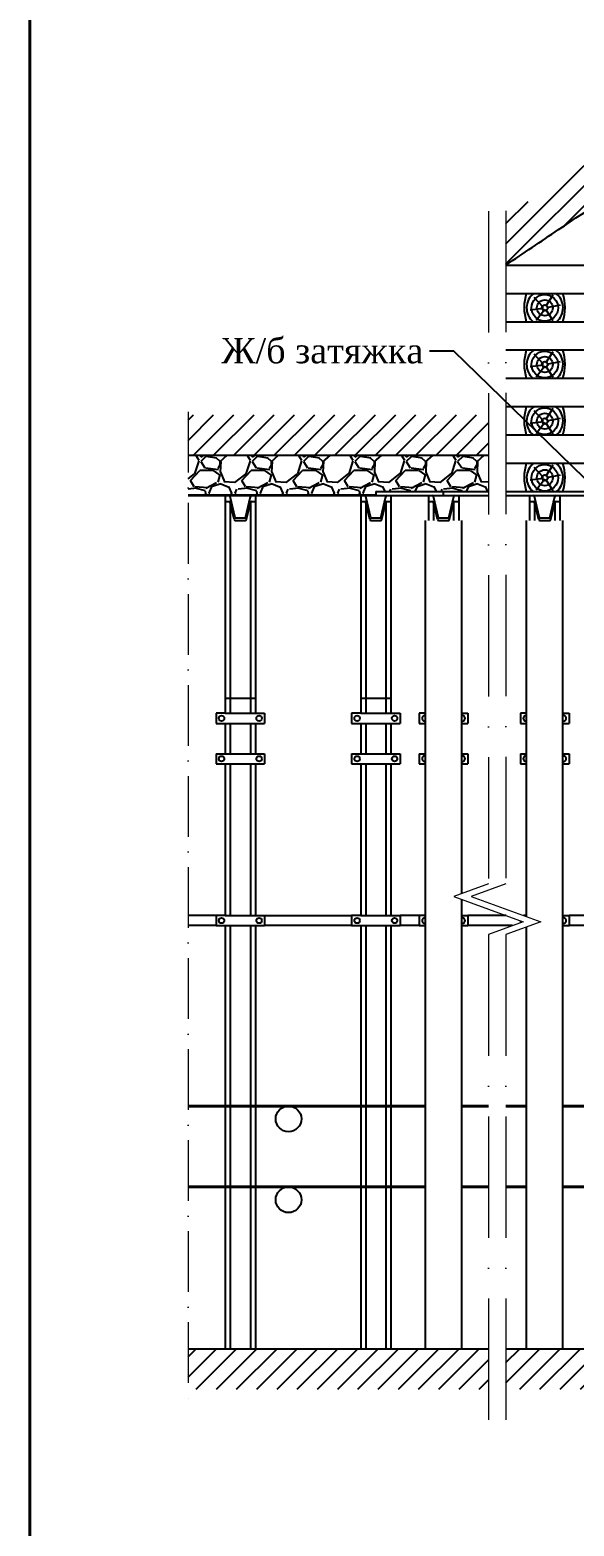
# Model space of a CAD drawing. Header units: millimetres. Extents: x -46762 to 161452, y -66984 to 31524.
# Drawn here: x -13385 to -10695, y 9628 to 17025 of the extents above; entities that cross this region are included whole.
import ezdxf

# ---------------------------------------------------------------- set-up
doc = ezdxf.new("R2010")
doc.units = ezdxf.units.MM
doc.header["$LTSCALE"] = 0.5
doc.linetypes.add('ACAD_ISO10W100', pattern=[18, 12, -3, 0, -3])
doc.styles.get("Standard").update_dxf_attribs({"font": 'TIMES.TTF'})
doc.linetypes.add('FENCELINE1', pattern='A,6.35,-2.54,[133,ltypeshp.shx,S=2.54,R=0,X=-2.54,Y=0],-2.54,25.4', length=36.83)
doc.dimstyles.new('ISO-25', dxfattribs={"dimscale": 50, "dimtxt": 2.5, "dimasz": 2.5, "dimexe": 1.25, "dimexo": 0.625, "dimtad": 1, "dimdec": 0, "dimtxsty": 'Standard', "dimcen": 2.5, "dimadec": 0, "dimazin": 0, "dimtfac": 1, "dimtdec": 0, "dimtmove": 0, "dimatfit": 3, "dimfxl": 1, "dimarcsym": 0})
pattern_1 = [(45, (2e-13, -631.31), (-50, 50), [])]

# ---------------------------------------------------------------- blocks, each defined once
blk = doc.blocks.new('A$C5DAE4609')
for p, q in [((10.4, 140), (190.4, 140)), ((10.4, 0), (190.4, 0))]:
    blk.add_line(p, q)
for centre, radius, start, end in [((240.1, 70), 240.1, 163.05049, 196.94951), ((-7.2, 70), 209.7, 340.49911, 19.50089)]:
    blk.add_arc(centre, radius, start, end)

msp = doc.modelspace()

# ---------------------------------------------------------------- hatches: boundary and pattern name
h = msp.add_hatch()
h.set_pattern_fill('JIS_WOOD', color=256, scale=100, style=0)
edge = h.paths.add_edge_path()
edge.add_spline(control_points=[(-11031.8, 15862.95), (-10945.51, 15920.96), (-10793.66, 16023.04), (-10636.95, 16128.93), (-10567.16, 16169.14)], knot_values=[0, 0, 0, 0, 313.9100905, 552.4098263, 552.4098263, 552.4098263, 552.4098263], degree=3, periodic=0)
edge.add_line((-10567.16, 16169.14), (-10685.51, 16331.64))
edge.add_spline(control_points=[(-10685.51, 16331.64), (-10695.58, 16325.69), (-10705.53, 16319.69), (-10740.52, 16298.25), (-10764.95, 16282.63), (-10806.26, 16255.62), (-10823.41, 16244.21), (-10848.67, 16227.28), (-10857.01, 16221.66), (-10869.42, 16213.31), (-10873.53, 16210.53), (-10881.72, 16205.01), (-10885.8, 16202.26), (-10946.81, 16161.13), (-11003.13, 16123.24), (-11003.13, 16123.24), (-11001.52, 16124.32), (-11031.8, 16103.96)], knot_values=[0, 0, 0, 0, 31.1527943, 31.1527943, 110.7279634, 110.7279634, 169.1390395, 169.1390395, 198.3445775, 198.3445775, 212.9473465, 212.9473465, 227.5501155, 227.5501155, 431.4877356, 431.4877356, 533.4565456, 533.4565456, 533.4565456, 533.4565456], degree=3, periodic=0)
edge.add_line((-11031.8, 16103.96), (-11031.8, 15862.95))
edge = h.paths.add_edge_path()
edge.add_spline(control_points=[(-10567.16, 16169.14), (-10478.54, 16220.21), (-10242.47, 16328.38), (-9967.37, 16294.4), (-9816.55, 16332.5)], knot_values=[552.4098263, 552.4098263, 552.4098263, 552.4098263, 855.2659912, 1329.0495257, 1329.0495257, 1329.0495257, 1329.0495257], degree=3, periodic=0)
edge.add_line((-9816.55, 16332.5), (-9757.43, 16569.69))
edge.add_spline(control_points=[(-9757.43, 16569.69), (-9758.71, 16569.04), (-9759.99, 16568.39), (-9772.1, 16562.29), (-9782.56, 16557.25), (-9802.72, 16548.12), (-9812.4, 16544.04), (-9826.78, 16538.49), (-9831.74, 16536.68), (-9839.01, 16534.18), (-9841.41, 16533.39), (-9844.96, 16532.25), (-9846.13, 16531.87), (-9848.47, 16531.15), (-9849.63, 16530.8), (-9853.38, 16529.68), (-9856.01, 16528.93), (-9868.75, 16525.46), (-9879.48, 16523), (-9902.29, 16518.64), (-9914.37, 16516.73), (-9939.86, 16513.43), (-9953.26, 16512.03), (-9981.28, 16509.64), (-9995.91, 16508.64), (-10026.29, 16506.89), (-10042.04, 16506.14), (-10074.58, 16504.67), (-10091.37, 16503.95), (-10125.93, 16502.28), (-10143.69, 16501.34), (-10180.14, 16498.91), (-10198.83, 16497.43), (-10237.07, 16493.59), (-10256.63, 16491.22), (-10285.6, 16486.84), (-10294.69, 16485.34), (-10308.43, 16482.87), (-10313.03, 16482.01), (-10319.96, 16480.65), (-10322.28, 16480.19), (-10326.91, 16479.25), (-10329.24, 16478.76), (-10336.38, 16477.25), (-10341.17, 16476.19), (-10350.67, 16474), (-10355.38, 16472.88), (-10365.97, 16470.27), (-10371.84, 16468.75), (-10387.75, 16464.48), (-10397.73, 16461.62), (-10433.58, 16450.72), (-10458.83, 16441.84), (-10507.98, 16422.56), (-10531.87, 16412.16), (-10583.56, 16387.85), (-10611.04, 16373.65), (-10653.94, 16350.01), (-10669.86, 16340.89), (-10685.51, 16331.64)], knot_values=[533.4565456, 533.4565456, 533.4565456, 533.4565456, 538.5206697, 538.5206697, 581.7747557, 581.7747557, 625.0288416, 625.0288416, 648.6559235, 648.6559235, 660.4694644, 660.4694644, 666.3762349, 666.3762349, 672.2830053, 672.2830053, 685.3213527, 685.3213527, 734.4362561, 734.4362561, 783.5511596, 783.5511596, 832.6660631, 832.6660631, 881.7809666, 881.7809666, 930.89587, 930.89587, 980.0107735, 980.0107735, 1029.125677, 1029.125677, 1078.2405804, 1078.2405804, 1127.3554839, 1127.3554839, 1149.5080524, 1149.5080524, 1160.5843367, 1160.5843367, 1166.1224788, 1166.1224788, 1171.6606209, 1171.6606209, 1183.1409263, 1183.1409263, 1194.520158, 1194.520158, 1208.8601236, 1208.8601236, 1233.6288309, 1233.6288309, 1298.7592634, 1298.7592634, 1363.8896959, 1363.8896959, 1443.464865, 1443.464865, 1491.8872397, 1491.8872397, 1491.8872397, 1491.8872397], degree=3, periodic=0)
edge.add_line((-10685.51, 16331.64), (-10567.16, 16169.14))
edge.add_spline(control_points=[(-10567.16, 16169.14), (-10478.54, 16220.21), (-10242.47, 16328.38), (-9967.37, 16294.4), (-9816.55, 16332.5)], knot_values=[552.4098263, 552.4098263, 552.4098263, 552.4098263, 855.2659912, 1329.0495257, 1329.0495257, 1329.0495257, 1329.0495257], degree=3, periodic=0)
edge.add_arc((-10058.81, 16212.95), 240.11, 163.050487, 163.080222, ccw=False)
edge.add_line((-10288.49, 16282.95), (-10287.94, 16282.95))
h = msp.add_hatch()
h.set_pattern_fill('JIS_WOOD', color=256, scale=100, style=0)
h.paths.add_polyline_path([(-11117.99, 15122.95), (-12603.82, 15122.95), (-12603.82, 14922.95), (-11117.99, 14922.95)])
h = msp.add_hatch()
h.set_pattern_fill('GRAVEL', color=256, scale=10, style=0)
h.set_pattern_definition([(228.0128, (182.88, 254), (-2032.001727, -2286.002809), [34.172, -3383.05]), (184.9697, (160.02, 228.6), (3048.0049306, 253.9982075), [58.6405, -5805.4]), (132.5104, (101.6, 223.52), (2539.998152, -2794.002729), [41.3482, -4093.47]), (267.2737, (2.54, 160.02), (253.998897, 5079.998365), [53.4005, -5286.64]), (292.8337, (0, 106.68), (-1270.0036056, 3048.001733), [52.3634, -5183.98]), (357.2737, (20.32, 58.42), (-5079.998365, 253.998897), [53.4005, -5286.64]), (37.6942, (73.66, 55.88), (-3302.002086, -2539.9977357), [70.6194, -6991.31]), (72.2553, (129.54, 99.06), (1778.0035565, 5588.0016206), [66.672, -6600.53]), (121.4296, (149.86, 162.56), (-2032.0005235, 3301.996116), [53.5813, -5304.55]), (175.2364, (121.92, 208.28), (2793.997805, -253.997616), [61.1713, -2997.39]), (222.3974, (60.96, 213.36), (-3048.0000917, -2793.996365), [79.1078, -7831.68]), (138.8141, (254, 157.48), (-1777.998867, 1523.997656), [27.0005, -2673.06]), (171.4692, (233.68, 175.26), (3301.9949596, -508.00128), [51.3682, -5085.46]), (225, (182.88, 182.88), (-5e-14, -253.9998), [35.921, -323.289]), (203.1986, (165.1, 213.36), (1270.00428, 508.00223), [19.344, -1915.06]), (291.8014, (147.32, 205.74), (-254.00018, 762.00049), [27.3566, -1340.48]), (30.9638, (157.48, 180.34), (761.9992, 508.0004), [44.432, -1436.63]), (161.5651, (195.58, 203.2), (508.00023, -253.99962), [32.1287, -771.09]), (16.3895, (0, 205.74), (2540.001401, 761.998415), [45.0088, -4455.88]), (70.3462, (43.18, 218.44), (-1015.997169, -2793.996049), [37.76, -3738.22]), (293.1986, (195.58, 254), (-508.00223, 1270.00428), [38.688, -1895.72]), (343.6105, (210.82, 218.44), (-2540.001401, 761.998415), [45.0088, -4455.88]), (339.444, (0, 48.26), (-1270.001576, 507.999384), [43.4035, -2126.77]), (294.7751, (40.64, 33.02), (-1269.99704, 2793.998703), [36.3672, -3600.36]), (66.8014, (198.12, 0), (508.00223, 1270.00428), [38.688, -1895.72]), (17.354, (213.36, 35.56), (-3302.000178, -1015.998468), [42.5783, -4215.24]), (69.444, (73.66, 0), (-507.999384, -1270.001576), [21.7018, -2148.48]), (101.3099, (182.88, 0), (-253.99875, 1015.99675), [12.9515, -1282.2]), (165.9638, (180.34, 12.7), (762.00054, -253.99956), [52.3634, -994.905]), (186.009, (129.54, 25.4), (2539.996254, 253.999407), [48.5267, -4804.14]), (303.6901, (157.48, 157.48), (-254.00009, 507.9995), [36.6324, -879.178]), (353.1572, (177.8, 127), (4318.0017857, -508.002275), [63.9557, -6331.6]), (60.9454, (241.3, 119.38), (-1015.997637, -1777.99576), [26.1508, -2588.94]), (90, (254, 142.24), (-254, 254), [15.24, -238.76]), (120.2564, (124.46, 33.02), (1015.997847, -1777.999103), [35.2867, -3493.39]), (48.0128, (106.68, 63.5), (2032.001727, 2286.002809), [68.3443, -3348.88]), (0, (152.4, 114.3), (254, 254), [66.04, -187.96]), (325.3048, (218.44, 114.3), (-2539.995599, 1778.000169), [40.161, -3975.93]), (254.0546, (251.46, 91.44), (-254.00065, -1016.00242), [36.983, -1812.17]), (207.646, (241.3, 55.88), (-4825.998305, -2540.0015975), [60.2145, -5961.25]), (175.4261, (187.96, 27.94), (-3302.0007605, 253.998771), [63.703, -6306.58]), (175.4261, (187.96, 27.94), (-3302.0007605, 253.998771), [63.703, -6306.58])])
h.paths.add_polyline_path([(-11117.99, 14922.95), (-12603.82, 14922.95), (-12603.82, 14722.95), (-11675.09, 14722.95), (-11675.09, 14742.95), (-11117.99, 14742.95)])
h = msp.add_hatch()
h.set_pattern_fill('JIS_WOOD', color=256, scale=100, style=0)
h.set_pattern_definition(pattern_1)
h.paths.add_polyline_path([(-12212.61, 10504.95), (-12603.82, 10504.95), (-12603.82, 10304.95), (-12403.26, 10304.95)])
h = msp.add_hatch()
h.set_pattern_fill('JIS_WOOD', color=256, scale=100, style=0)
h.set_pattern_definition(pattern_1)
h.paths.add_polyline_path([(-3144.75, 10504.95), (-3954.71, 10504.95), (-4445.72, 10304.95), (-2921.91, 10304.95)])
h.paths.add_polyline_path([(-3954.71, 10504.95), (-5754.5, 10504.95), (-5481.18, 10304.95), (-4445.72, 10304.95)])
h.paths.add_polyline_path([(-5754.5, 10504.95), (-6422.92, 10504.95), (-6774.99, 10304.95), (-5481.18, 10304.95)])
h.paths.add_polyline_path([(-6422.92, 10504.95), (-7676.87, 10504.95), (-7344.65, 10304.95), (-6774.99, 10304.95)])
h.paths.add_polyline_path([(-7676.87, 10504.95), (-8657.97, 10504.95), (-9103.27, 10304.95), (-7344.65, 10304.95)])
h.paths.add_polyline_path([(-8657.97, 10504.95), (-9944.25, 10504.95), (-9734.68, 10304.95), (-9103.27, 10304.95)])
h.paths.add_polyline_path([(-9944.25, 10504.95), (-10640.88, 10504.95), (-10908.66, 10304.95), (-9734.68, 10304.95)])
h.paths.add_polyline_path([(-11693.88, 10504.95), (-12212.61, 10504.95), (-12403.26, 10304.95), (-11425.56, 10304.95)])
h.paths.add_polyline_path([(-11117.99, 10304.95), (-11117.99, 10504.95), (-11693.88, 10504.95), (-11425.56, 10304.95)])
h.paths.add_polyline_path([(-11031.8, 10504.95), (-11031.8, 10304.95), (-10908.66, 10304.95), (-10640.88, 10504.95)])
h.paths.add_polyline_path([(-1907.02, 10504.95), (-1907.02, 10430.62), (-1773.39, 10504.95)])
h.paths.add_polyline_path([(-1993.21, 10382.67), (-1993.21, 10504.95), (-3144.75, 10504.95), (-2921.91, 10304.95), (-2132.93, 10304.95)])
h.paths.add_polyline_path([(-1907.02, 10430.62), (-1907.02, 10304.95), (-1364.97, 10304.95), (-1364.97, 10504.95), (-1773.39, 10504.95)])
h.paths.add_polyline_path([(-1993.21, 10304.95), (-1993.21, 10382.67), (-2132.93, 10304.95)])

# ---------------------------------------------------------------- linework, layer by layer
at = {"lineweight": 40}
for p, q in [((-13385.42, 19195.9), (-13385.42, 382.41)), ((-12603.82, 11704.95), (-11430.09, 11704.95)), ((-11250.09, 11704.95), (-11117.99, 11704.95)), ((-11031.8, 11704.95), (-10930.09, 11704.95)), ((-10750.09, 11704.95), (-10430.09, 11704.95)), ((-12603.82, 11304.95), (-11430.09, 11304.95)), ((-11250.09, 11304.95), (-11117.99, 11304.95)), ((-11031.8, 11304.95), (-10930.09, 11304.95)), ((-10750.09, 11304.95), (-10430.09, 11304.95))]:
    msp.add_line(p, q, dxfattribs=at)
for p, q in [((-11031.8, 15862.95), (-9931.25, 15862.95)), ((-10931.25, 15862.95), (-8931.25, 15862.95)), ((-11031.8, 15722.95), (-9931.25, 15722.95)), ((-10931.25, 15722.95), (-8931.25, 15722.95)), ((-10894.31, 15703.96), (-10847.03, 15654.02)), ((-10799.54, 15714), (-10835.52, 15657.5)), ((-10846.24, 15648.03), (-10911.52, 15640.08)), ((-10840.15, 15643.67), (-10882.23, 15589.08)), ((-10835.65, 15644.4), (-10800.41, 15588.1)), ((-10763.37, 15663.93), (-10831.74, 15651.63)), ((-11031.8, 15582.95), (-9931.25, 15582.95)), ((-10931.25, 15582.95), (-8931.25, 15582.95)), ((-11031.8, 15442.95), (-9931.25, 15442.95)), ((-10931.25, 15442.95), (-8931.25, 15442.95)), ((-10894.31, 15423.96), (-10847.03, 15374.02)), ((-10799.54, 15434), (-10835.52, 15377.5)), ((-10846.24, 15368.03), (-10911.52, 15360.08)), ((-10840.15, 15363.67), (-10882.23, 15309.08)), ((-10835.65, 15364.4), (-10800.41, 15308.1)), ((-10763.37, 15383.93), (-10831.74, 15371.63)), ((-11031.8, 15302.95), (-9931.25, 15302.95)), ((-10931.25, 15302.95), (-8931.25, 15302.95)), ((-11031.8, 15162.95), (-9931.25, 15162.95)), ((-10931.25, 15162.95), (-8931.25, 15162.95)), ((-10894.31, 15143.96), (-10847.03, 15094.02)), ((-10799.54, 15154), (-10835.52, 15097.5)), ((-10763.37, 15103.93), (-10831.74, 15091.63)), ((-11031.8, 15022.95), (-9931.25, 15022.95)), ((-10931.25, 15022.95), (-8931.25, 15022.95)), ((-10846.24, 15088.03), (-10911.52, 15080.08)), ((-10840.15, 15083.67), (-10882.23, 15029.08)), ((-10835.65, 15084.4), (-10800.41, 15028.1)), ((-12603.82, 14922.95), (-11117.99, 14922.95)), ((-11031.8, 14882.95), (-9931.25, 14882.95)), ((-10931.25, 14882.95), (-8931.25, 14882.95)), ((-10799.54, 14874), (-10835.52, 14817.5)), ((-10846.24, 14808.03), (-10911.52, 14800.08)), ((-10894.31, 14863.96), (-10847.03, 14814.02)), ((-10840.15, 14803.67), (-10882.23, 14749.08)), ((-10835.65, 14804.4), (-10800.41, 14748.1)), ((-10763.37, 14823.93), (-10831.74, 14811.63)), ((-12419.84, 14722.95), (-12419.84, 14693.95)), ((-12419.84, 14722.95), (-12400.84, 14722.95)), ((-12289.34, 14722.95), (-12270.34, 14722.95)), ((-12270.34, 14722.95), (-12270.34, 14693.95)), ((-11749.84, 14722.95), (-11749.84, 14693.95)), ((-11749.84, 14722.95), (-11730.84, 14722.95)), ((-11675.09, 14742.95), (-11117.99, 14742.95)), ((-11675.09, 14742.95), (-11675.09, 14722.95)), ((-11675.09, 14722.95), (-11117.99, 14722.95)), ((-11619.34, 14722.95), (-11600.34, 14722.95)), ((-11600.34, 14722.95), (-11600.34, 14693.95)), ((-11414.84, 14722.95), (-11414.84, 14693.95)), ((-11414.84, 14722.95), (-11395.84, 14722.95)), ((-11340.09, 14722.95), (-11340.09, 14742.95)), ((-11284.34, 14722.95), (-11265.34, 14722.95)), ((-11265.34, 14722.95), (-11265.34, 14693.95)), ((-11031.8, 14742.95), (-7340.09, 14742.95)), ((-11031.8, 14722.95), (-7340.09, 14722.95)), ((-10914.84, 14722.95), (-10914.84, 14693.95)), ((-10914.84, 14722.95), (-10895.84, 14722.95)), ((-10784.34, 14722.95), (-10765.34, 14722.95)), ((-10765.34, 14722.95), (-10765.34, 14693.95)), ((-12419.84, 14693.95), (-12399.84, 14693.95)), ((-12419.84, 14693.95), (-12419.84, 13646.85)), ((-12370.39, 14612.95), (-12395, 14718.32)), ((-12394.84, 14688.95), (-12394.84, 13646.85)), ((-12374.84, 14605.95), (-12394.84, 14688.95)), ((-12319.79, 14612.95), (-12295.18, 14718.32)), ((-12315.34, 14605.95), (-12295.34, 14688.95)), ((-12295.34, 14688.95), (-12295.34, 13646.85)), ((-12290.34, 14693.95), (-12270.34, 14693.95)), ((-12270.34, 14693.95), (-12270.34, 13646.85)), ((-11749.84, 14693.95), (-11729.84, 14693.95)), ((-11749.84, 14693.95), (-11749.84, 13646.85)), ((-11700.39, 14612.95), (-11725, 14718.32)), ((-11724.84, 14688.95), (-11724.84, 13646.85)), ((-11704.84, 14605.95), (-11724.84, 14688.95)), ((-11649.79, 14612.95), (-11625.18, 14718.32)), ((-11645.34, 14605.95), (-11625.34, 14688.95)), ((-11625.34, 14688.95), (-11625.34, 13646.85)), ((-11620.34, 14693.95), (-11600.34, 14693.95)), ((-11600.34, 14693.95), (-11600.34, 13646.85)), ((-11414.84, 14693.95), (-11394.84, 14693.95)), ((-11414.84, 14693.95), (-11414.84, 14599.95)), ((-11365.39, 14612.95), (-11390, 14718.32)), ((-11389.84, 14688.95), (-11389.84, 14599.95)), ((-11369.84, 14605.95), (-11389.84, 14688.95)), ((-11314.79, 14612.95), (-11290.18, 14718.32)), ((-11310.34, 14605.95), (-11290.34, 14688.95)), ((-11290.34, 14688.95), (-11290.34, 14599.95)), ((-11285.34, 14693.95), (-11265.34, 14693.95)), ((-11265.34, 14693.95), (-11265.34, 14599.95)), ((-10914.84, 14693.95), (-10894.84, 14693.95)), ((-10914.84, 14693.95), (-10914.84, 14599.95)), ((-10865.39, 14612.95), (-10890, 14718.32)), ((-10889.84, 14688.95), (-10889.84, 14599.95)), ((-10869.84, 14605.95), (-10889.84, 14688.95)), ((-10814.79, 14612.95), (-10790.18, 14718.32)), ((-10810.34, 14605.95), (-10790.34, 14688.95)), ((-10790.34, 14688.95), (-10790.34, 14599.95)), ((-10785.34, 14693.95), (-10765.34, 14693.95)), ((-10765.34, 14693.95), (-10765.34, 14599.95)), ((-12370.39, 14612.95), (-12319.79, 14612.95)), ((-12368.84, 14599.95), (-12321.34, 14599.95)), ((-11700.39, 14612.95), (-11649.79, 14612.95)), ((-11698.84, 14599.95), (-11651.34, 14599.95)), ((-11430.09, 10504.95), (-11430.09, 14599.95)), ((-11365.39, 14612.95), (-11314.79, 14612.95)), ((-11363.84, 14599.95), (-11316.34, 14599.95)), ((-11250.09, 12755.63), (-11250.09, 14599.95)), ((-10930.09, 12641.69), (-10930.09, 14599.95)), ((-10865.39, 14612.95), (-10814.79, 14612.95)), ((-10863.84, 14599.95), (-10816.34, 14599.95)), ((-10750.09, 10504.95), (-10750.09, 14599.95)), ((-12419.84, 13721.85), (-12270.34, 13721.85)), ((-11749.84, 13721.85), (-11600.34, 13721.85)), ((-12419.84, 13646.85), (-12465.34, 13646.85)), ((-12465.34, 13646.85), (-12465.34, 13596.85)), ((-12419.84, 13646.85), (-12270.34, 13646.85)), ((-12270.34, 13646.85), (-12224.84, 13646.85)), ((-12224.84, 13646.85), (-12224.84, 13596.85)), ((-11749.84, 13646.85), (-11795.34, 13646.85)), ((-11795.34, 13646.85), (-11795.34, 13596.85)), ((-11749.84, 13646.85), (-11600.34, 13646.85)), ((-11600.34, 13646.85), (-11554.84, 13646.85)), ((-11554.84, 13646.85), (-11554.84, 13596.85)), ((-11430.09, 13646.85), (-11460.34, 13646.85)), ((-11460.34, 13646.85), (-11460.34, 13596.85)), ((-11250.09, 13646.85), (-11219.84, 13646.85)), ((-11219.84, 13646.85), (-11219.84, 13596.85)), ((-10930.09, 13646.85), (-10960.34, 13646.85)), ((-10960.34, 13646.85), (-10960.34, 13596.85)), ((-10750.09, 13646.85), (-10719.84, 13646.85)), ((-10719.84, 13646.85), (-10719.84, 13596.85)), ((-12465.34, 13596.85), (-12224.84, 13596.85)), ((-12419.84, 13596.85), (-12419.84, 13446.85)), ((-12394.84, 13596.85), (-12394.84, 13446.85)), ((-12295.34, 13596.85), (-12295.34, 13446.85)), ((-12270.34, 13596.85), (-12270.34, 13446.85)), ((-11795.34, 13596.85), (-11554.84, 13596.85)), ((-11749.84, 13596.85), (-11749.84, 13446.85)), ((-11724.84, 13596.85), (-11724.84, 13446.85)), ((-11625.34, 13596.85), (-11625.34, 13446.85)), ((-11600.34, 13596.85), (-11600.34, 13446.85)), ((-11460.34, 13596.85), (-11430.09, 13596.85)), ((-11250.09, 13596.85), (-11219.84, 13596.85)), ((-10960.34, 13596.85), (-10930.09, 13596.85)), ((-10750.09, 13596.85), (-10719.84, 13596.85)), ((-12465.34, 13446.85), (-12224.84, 13446.85)), ((-12465.34, 13446.85), (-12465.34, 13396.85)), ((-12465.34, 13396.85), (-12224.84, 13396.85)), ((-12419.84, 13396.85), (-12419.84, 12646.85)), ((-12394.84, 13396.85), (-12394.84, 12646.85)), ((-12295.34, 13396.85), (-12295.34, 12646.85)), ((-12270.34, 13396.85), (-12270.34, 12646.85)), ((-12224.84, 13446.85), (-12224.84, 13396.85)), ((-11795.34, 13446.85), (-11554.84, 13446.85)), ((-11795.34, 13446.85), (-11795.34, 13396.85)), ((-11795.34, 13396.85), (-11554.84, 13396.85)), ((-11749.84, 13396.85), (-11749.84, 12646.85)), ((-11724.84, 13396.85), (-11724.84, 12646.85)), ((-11625.34, 13396.85), (-11625.34, 12646.85)), ((-11600.34, 13396.85), (-11600.34, 12646.85)), ((-11554.84, 13446.85), (-11554.84, 13396.85)), ((-11460.34, 13446.85), (-11430.09, 13446.85)), ((-11460.34, 13446.85), (-11460.34, 13396.85)), ((-11460.34, 13396.85), (-11430.09, 13396.85)), ((-11250.09, 13446.85), (-11219.84, 13446.85)), ((-11250.09, 13396.85), (-11219.84, 13396.85)), ((-11219.84, 13446.85), (-11219.84, 13396.85)), ((-10960.34, 13446.85), (-10930.09, 13446.85)), ((-10960.34, 13446.85), (-10960.34, 13396.85)), ((-10960.34, 13396.85), (-10930.09, 13396.85)), ((-10750.09, 13446.85), (-10719.84, 13446.85)), ((-10750.09, 13396.85), (-10719.84, 13396.85)), ((-10719.84, 13446.85), (-10719.84, 13396.85)), ((-11250.09, 10504.95), (-11250.09, 12726.79)), ((-12465.34, 12646.85), (-12603.82, 12646.85)), ((-12465.34, 12596.85), (-12603.82, 12596.85)), ((-12465.34, 12646.85), (-12465.34, 12596.85)), ((-12419.84, 12646.85), (-12465.34, 12646.85)), ((-12465.34, 12596.85), (-12224.84, 12596.85)), ((-12419.84, 12646.85), (-12270.34, 12646.85)), ((-12419.84, 12596.85), (-12419.84, 10504.95)), ((-12394.84, 12596.85), (-12394.84, 10504.95)), ((-12295.34, 12596.85), (-12295.34, 10504.95)), ((-12270.34, 12646.85), (-12224.84, 12646.85)), ((-12270.34, 12596.85), (-12270.34, 10504.95)), ((-12224.84, 12646.85), (-12224.84, 12596.85)), ((-12224.84, 12646.85), (-11795.34, 12646.85)), ((-11795.34, 12596.85), (-12224.84, 12596.85)), ((-11795.34, 12646.85), (-11795.34, 12596.85)), ((-11749.84, 12646.85), (-11795.34, 12646.85)), ((-11795.34, 12596.85), (-11554.84, 12596.85)), ((-11749.84, 12646.85), (-11600.34, 12646.85)), ((-11749.84, 12596.85), (-11749.84, 10504.95)), ((-11724.84, 12596.85), (-11724.84, 10504.95)), ((-11625.34, 12596.85), (-11625.34, 10504.95)), ((-11600.34, 12646.85), (-11554.84, 12646.85)), ((-11600.34, 12596.85), (-11600.34, 10504.95)), ((-11554.84, 12646.85), (-11554.84, 12596.85)), ((-11460.34, 12646.85), (-11554.84, 12646.85)), ((-11460.34, 12596.85), (-11554.84, 12596.85)), ((-11460.34, 12646.85), (-11460.34, 12596.85)), ((-11430.09, 12646.85), (-11460.34, 12646.85)), ((-11460.34, 12596.85), (-11430.09, 12596.85)), ((-11250.09, 12646.85), (-11219.84, 12646.85)), ((-11250.09, 12596.85), (-11219.84, 12596.85)), ((-11219.84, 12646.85), (-11219.84, 12596.85)), ((-11030.47, 12646.85), (-11219.84, 12646.85)), ((-10999.46, 12596.85), (-11219.84, 12596.85)), ((-10960.34, 12621.33), (-10960.34, 12611.09)), ((-10930.09, 12646.85), (-10944.27, 12646.85)), ((-10930.09, 10504.95), (-10930.09, 12590.73)), ((-10750.09, 12646.85), (-10719.84, 12646.85)), ((-10750.09, 12596.85), (-10719.84, 12596.85)), ((-10719.84, 12646.85), (-10719.84, 12596.85)), ((-10460.34, 12646.85), (-10719.84, 12646.85)), ((-10460.34, 12596.85), (-10719.84, 12596.85)), ((-12603.82, 10504.95), (-11117.99, 10504.95)), ((-12419.84, 10504.95), (-12270.34, 10504.95)), ((-11749.84, 10504.95), (-11600.34, 10504.95)), ((-11414.84, 10504.95), (-11265.34, 10504.95)), ((-11031.8, 10504.95), (-1993.21, 10504.95)), ((-10914.84, 10504.95), (-10765.34, 10504.95))]:
    msp.add_line(p, q)
at = {"linetype": 'ACAD_ISO10W100', "lineweight": 15, "ltscale": 50}
msp.add_line((-12603.82, 15136.54), (-12603.82, 10254.75), dxfattribs=at)
at = {"linetype": 'FENCELINE1', "lineweight": 35, "ltscale": 5}
msp.add_line((-11675.09, 14722.95), (-12603.82, 14722.95), dxfattribs=at)
at = {"linetype": 'ACAD_ISO10W100', "lineweight": 15, "ltscale": 100}
for p, q in [((-11117.99, 12803.71), (-11289.71, 12741.21)), ((-11031.8, 12803.71), (-11203.51, 12741.21)), ((-11289.71, 12741.21), (-10946.27, 12616.21)), ((-11203.51, 12741.21), (-10860.08, 12616.21)), ((-10946.27, 12616.21), (-11117.99, 12553.71)), ((-10860.08, 12616.21), (-11031.8, 12553.71))]:
    msp.add_line(p, q, dxfattribs=at)
for points in [[(-11117.99, 16129.52), (-11117.99, 12803.71)], [(-11031.8, 16131.14), (-11031.8, 12803.71)], [(-11117.99, 12553.71), (-11117.99, 10090)], [(-11031.8, 12553.71), (-11031.8, 10090)]]:
    msp.add_lwpolyline(points, dxfattribs=at)
for centre, radius in [((-10839.63, 15651.22), 65.65), ((-10839.63, 15651.22), 39.31), ((-10839.63, 15651.22), 14.44), ((-10839.63, 15371.22), 65.65), ((-10839.63, 15371.22), 39.31), ((-10839.63, 15371.22), 14.44), ((-10839.63, 15091.22), 65.65), ((-10839.63, 15091.22), 39.31), ((-10839.63, 15091.22), 14.44), ((-10839.63, 14811.22), 65.65), ((-10839.63, 14811.22), 39.31), ((-10839.63, 14811.22), 14.44), ((-12437.84, 13621.85), 13.5), ((-12252.34, 13621.85), 13.5), ((-11767.84, 13621.85), 13.5), ((-11582.34, 13621.85), 13.5), ((-12437.84, 13421.85), 13.5), ((-12252.34, 13421.85), 13.5), ((-11767.84, 13421.85), 13.5), ((-11582.34, 13421.85), 13.5), ((-12437.84, 12621.85), 13.5), ((-12252.34, 12621.85), 13.5), ((-11767.84, 12621.85), 13.5), ((-11582.34, 12621.85), 13.5), ((-12106.52, 11641.45), 63.5), ((-12106.52, 11241.45), 63.5)]:
    msp.add_circle(centre, radius)
for centre, radius, start, end in [((-10839.63, 15651.22), 90, 127.473299, 229.633631), ((-10839.63, 15651.22), 90, 310.366369, 52.526701), ((-10839.63, 15371.22), 90, 127.473299, 229.633631), ((-10839.63, 15371.22), 90, 310.366369, 52.526701), ((-10839.63, 15091.22), 90, 127.473299, 229.633631), ((-10839.63, 15091.22), 90, 310.366369, 52.526701), ((-10839.63, 14811.22), 90, 127.473299, 229.633631), ((-10839.63, 14811.22), 90, 310.366369, 52.526701), ((-12400.84, 14716.95), 6, 0, 90), ((-12289.34, 14716.95), 6, 90, 180), ((-11730.84, 14716.95), 6, 0, 90), ((-11619.34, 14716.95), 6, 90, 180), ((-11395.84, 14716.95), 6, 0, 90), ((-11284.34, 14716.95), 6, 90, 180), ((-10895.84, 14716.95), 6, 0, 90), ((-10784.34, 14716.95), 6, 90, 180), ((-12399.84, 14688.95), 5, 0, 90), ((-12290.34, 14688.95), 5, 90, 180), ((-11729.84, 14688.95), 5, 0, 90), ((-11620.34, 14688.95), 5, 90, 180), ((-11394.84, 14688.95), 5, 0, 90), ((-11285.34, 14688.95), 5, 90, 180), ((-10894.84, 14688.95), 5, 0, 90), ((-10785.34, 14688.95), 5, 90, 180), ((-12368.84, 14605.95), 6, 180, 270), ((-12321.34, 14605.95), 6, 270, 0), ((-11698.84, 14605.95), 6, 180, 270), ((-11651.34, 14605.95), 6, 270, 0), ((-11363.84, 14605.95), 6, 180, 270), ((-11316.34, 14605.95), 6, 270, 0), ((-10863.84, 14605.95), 6, 180, 270), ((-10816.34, 14605.95), 6, 270, 0), ((-11432.84, 13621.85), 13.5, 78.246374, 281.753626), ((-11247.34, 13621.85), 13.5, 258.246374, 101.753626), ((-10932.84, 13621.85), 13.5, 78.246374, 281.753626), ((-10747.34, 13621.85), 13.5, 258.246374, 101.753626), ((-11432.84, 13421.85), 13.5, 78.246374, 281.753626), ((-11247.34, 13421.85), 13.5, 258.246374, 101.753626), ((-10932.84, 13421.85), 13.5, 78.246374, 281.753626), ((-10747.34, 13421.85), 13.5, 258.246374, 101.753626), ((-11432.84, 12621.85), 13.5, 78.246374, 281.753626), ((-11247.34, 12621.85), 13.5, 258.246374, 101.753626), ((-10747.34, 12621.85), 13.5, 258.246374, 101.753626)]:
    msp.add_arc(centre, radius, start, end)
msp.add_spline([(-11031.8, 15862.95), (-10771.36, 16038.21), (-10288.49, 16282.95), (-9791.3, 16339.5), (-9267.14, 16562.95), (-8896.81, 16603.3), (-8790.62, 16691.17), (-8608.03, 16724.34), (-7625.33, 16720.47), (-5968.57, 16317.16), (-4984.65, 15996.38), (-3030.32, 15814.97), (-2279.15, 15396.09), (-1993.21, 15396.09)], degree=3)

# ---------------------------------------------------------------- block references
for p in [(-10941.68, 15582.95), (-10941.68, 15302.95), (-10941.68, 15022.95), (-10941.68, 14742.95)]:
    msp.add_blockref('A$C5DAE4609', p)

# ---------------------------------------------------------------- texts
at = {"insert": (-11440.31, 15375.19), "char_height": 125, "attachment_point": 9}
msp.add_mtext('{\\fTimes New Roman|b0|i0|c204|p18;Ж/б затяжка}', dxfattribs=at)

# ---------------------------------------------------------------- leaders
at = {"annotation_type": 0, "has_hookline": 1, "hookline_direction": 1, "text_width": 974.22}
msp.add_leader([(-9623.3, 13815.64), (-11289.28, 15437.69), (-11409.06, 15437.69)], dimstyle='ISO-25', override={"dimgap": 0.625, "dimtad": 0}, dxfattribs=at)

doc.saveas('drawing.dxf')
